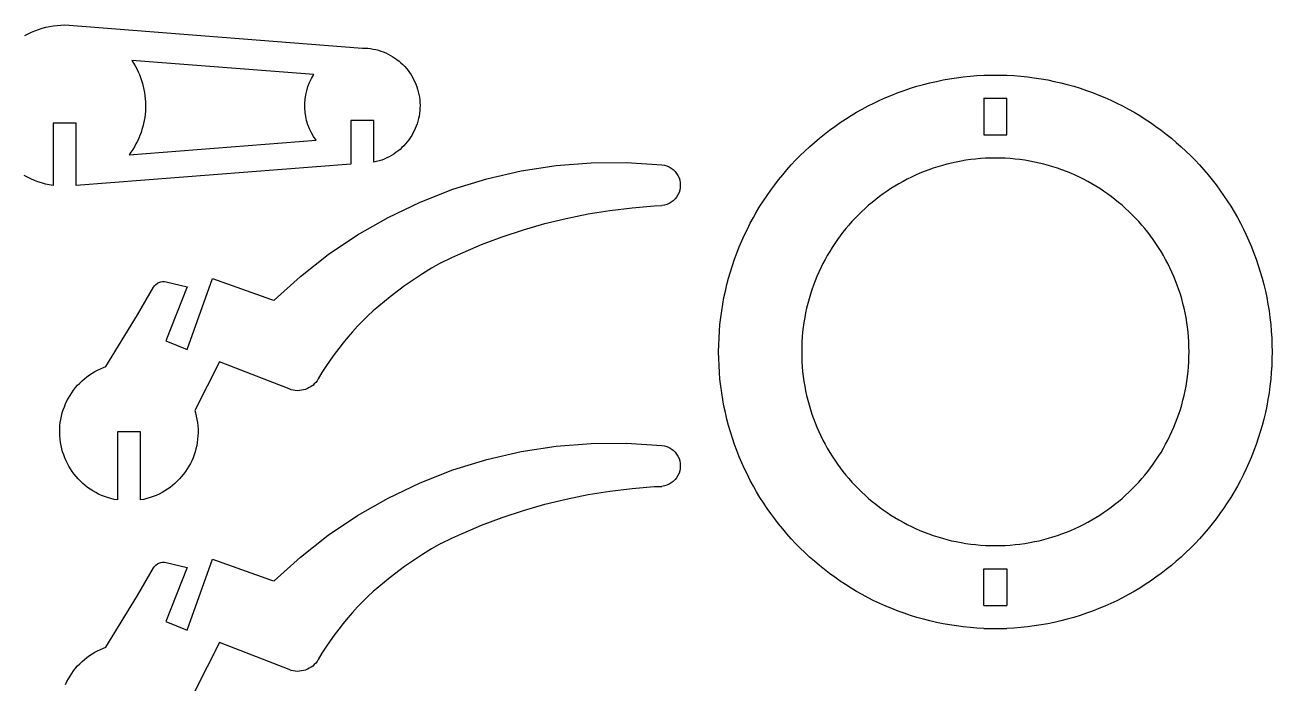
# Model space of a CAD drawing. Extents: x -322 to 322, y -250 to 250.
# Drawn here: x 24.3 to 193.2, y 60.9 to 150 of the extents above; entities that cross this region are included whole.
import ezdxf

# ---------------------------------------------------------------- set-up
doc = ezdxf.new("R2010")
doc.units = 0
doc.header["$MEASUREMENT"] = 0
doc.layers.get('0').update_dxf_attribs({"linetype": 'CONTINUOUS'})

msp = doc.modelspace()

# ---------------------------------------------------------------- linework, layer by layer
for p, q in [((24.3, 148.55), (24.74, 148.79)), ((24.74, 148.79), (25.2, 149.01)), ((25.2, 149.01), (25.67, 149.21)), ((25.67, 149.21), (26.14, 149.38)), ((26.14, 149.38), (26.63, 149.54)), ((26.63, 149.54), (27.13, 149.67)), ((27.13, 149.67), (27.63, 149.78)), ((27.63, 149.78), (28.14, 149.87)), ((28.14, 149.87), (28.66, 149.93)), ((28.66, 149.93), (29.19, 149.97)), ((29.19, 149.97), (29.73, 149.99)), ((29.73, 149.99), (70.02, 146.86)), ((70.02, 146.86), (70.39, 146.85)), ((70.39, 146.85), (70.76, 146.83)), ((70.76, 146.83), (71.12, 146.78)), ((71.12, 146.78), (71.48, 146.72)), ((71.48, 146.72), (71.84, 146.65)), ((71.84, 146.65), (72.19, 146.56)), ((72.19, 146.56), (72.53, 146.45)), ((72.53, 146.45), (72.86, 146.33)), ((72.86, 146.33), (73.19, 146.19)), ((73.19, 146.19), (73.51, 146.04)), ((73.51, 146.04), (73.83, 145.87)), ((73.83, 145.87), (74.13, 145.69)), ((74.13, 145.69), (74.42, 145.5)), ((74.42, 145.5), (74.71, 145.29)), ((74.71, 145.29), (74.99, 145.08)), ((63.44, 143.26), (38.79, 145.17)), ((38.79, 145.17), (39.02, 144.8)), ((39.02, 144.8), (39.25, 144.43)), ((39.25, 144.43), (39.45, 144.04)), ((39.45, 144.04), (39.64, 143.66)), ((39.64, 143.66), (39.81, 143.26)), ((74.99, 145.08), (75.25, 144.85)), ((75.25, 144.85), (75.51, 144.61)), ((75.51, 144.61), (75.75, 144.35)), ((75.75, 144.35), (75.99, 144.09)), ((75.99, 144.09), (76.21, 143.82)), ((76.21, 143.82), (76.42, 143.53)), ((39.81, 143.26), (39.97, 142.87)), ((39.97, 142.87), (40.11, 142.46)), ((40.11, 142.46), (40.24, 142.06)), ((40.24, 142.06), (40.35, 141.65)), ((62.65, 141.64), (62.87, 142.2)), ((62.87, 142.2), (63.13, 142.74)), ((63.13, 142.74), (63.44, 143.26)), ((76.42, 143.53), (76.61, 143.24)), ((76.61, 143.24), (76.79, 142.93)), ((76.79, 142.93), (76.96, 142.62)), ((76.96, 142.62), (77.12, 142.3)), ((77.12, 142.3), (77.26, 141.97)), ((77.26, 141.97), (77.39, 141.63)), ((145.14, 141.68), (146.01, 141.93)), ((146.01, 141.93), (146.89, 142.15)), ((146.89, 142.15), (147.78, 142.35)), ((147.78, 142.35), (148.67, 142.54)), ((148.67, 142.54), (149.57, 142.7)), ((149.57, 142.7), (150.48, 142.84)), ((150.48, 142.84), (151.4, 142.96)), ((151.4, 142.96), (152.33, 143.05)), ((152.33, 143.05), (153.26, 143.13)), ((153.26, 143.13), (154.19, 143.18)), ((154.19, 143.18), (154.66, 143.19)), ((154.66, 143.19), (155.6, 143.2)), ((155.6, 143.2), (156.54, 143.19)), ((156.54, 143.19), (157.33, 143.18)), ((157.33, 143.18), (158.27, 143.13)), ((158.27, 143.13), (159.2, 143.05)), ((159.2, 143.05), (160.12, 142.96)), ((160.12, 142.96), (161.04, 142.84)), ((161.04, 142.84), (161.95, 142.7)), ((161.95, 142.7), (162.85, 142.54)), ((162.85, 142.54), (163.75, 142.35)), ((163.75, 142.35), (164.64, 142.15)), ((164.64, 142.15), (165.51, 141.93)), ((165.51, 141.93), (166.38, 141.68)), ((40.35, 141.65), (40.44, 141.24)), ((40.44, 141.24), (40.51, 140.82)), ((40.51, 140.82), (40.57, 140.4)), ((40.57, 140.4), (40.62, 139.99)), ((62.26, 139.93), (62.34, 140.51)), ((62.34, 140.51), (62.48, 141.08)), ((62.48, 141.08), (62.65, 141.64)), ((77.39, 141.63), (77.5, 141.29)), ((77.5, 141.29), (77.6, 140.94)), ((77.6, 140.94), (77.68, 140.58)), ((77.68, 140.58), (77.74, 140.21)), ((77.74, 140.21), (77.79, 139.84)), ((140.93, 140.16), (141.75, 140.5)), ((141.75, 140.5), (142.58, 140.82)), ((142.58, 140.82), (143.43, 141.13)), ((143.43, 141.13), (144.28, 141.41)), ((144.28, 141.41), (145.14, 141.68)), ((166.38, 141.68), (167.25, 141.41)), ((167.25, 141.41), (168.1, 141.13)), ((168.1, 141.13), (168.94, 140.82)), ((168.94, 140.82), (169.77, 140.5)), ((169.77, 140.5), (170.6, 140.16)), ((40.62, 139.99), (40.65, 139.57)), ((40.65, 138.73), (40.63, 138.31)), ((40.65, 139.57), (40.66, 139.15)), ((40.66, 139.15), (40.65, 138.73)), ((62.21, 139.35), (62.26, 139.93)), ((62.21, 138.77), (62.21, 139.35)), ((62.26, 138.18), (62.21, 138.77)), ((77.79, 139.84), (77.81, 139.47)), ((77.82, 138.73), (77.8, 138.37)), ((77.81, 139.47), (77.83, 139.1)), ((77.83, 139.1), (77.82, 138.73)), ((136.97, 138.16), (137.74, 138.6)), ((137.74, 138.6), (138.52, 139.02)), ((138.52, 139.02), (139.31, 139.41)), ((139.31, 139.41), (140.11, 139.8)), ((140.11, 139.8), (140.93, 140.16)), ((154.19, 140.08), (157.33, 140.08)), ((154.19, 140.08), (154.19, 135.09)), ((157.33, 135.09), (157.33, 140.08)), ((170.6, 140.16), (171.41, 139.8)), ((171.41, 139.8), (172.21, 139.41)), ((172.21, 139.41), (173, 139.02)), ((173, 139.02), (173.78, 138.6)), ((173.78, 138.6), (174.55, 138.16)), ((40.47, 137.06), (40.39, 136.65)), ((40.54, 137.47), (40.47, 137.06)), ((40.6, 137.89), (40.54, 137.47)), ((40.63, 138.31), (40.6, 137.89)), ((62.34, 137.61), (62.26, 138.18)), ((62.47, 137.04), (62.34, 137.61)), ((62.65, 136.48), (62.47, 137.04)), ((68.45, 137.04), (68.45, 131.12)), ((71.59, 137.04), (68.45, 137.04)), ((71.59, 136.29), (71.59, 137.04)), ((77.54, 136.95), (77.44, 136.61)), ((77.63, 137.3), (77.54, 136.95)), ((77.7, 137.65), (77.63, 137.3)), ((77.76, 138.01), (77.7, 137.65)), ((77.8, 138.37), (77.76, 138.01)), ((134.73, 136.76), (135.47, 137.24)), ((135.47, 137.24), (136.21, 137.71)), ((136.21, 137.71), (136.97, 138.16)), ((174.55, 138.16), (175.31, 137.71)), ((175.31, 137.71), (176.06, 137.24)), ((176.06, 137.24), (176.79, 136.76)), ((28.12, 136.69), (28.12, 128.24)), ((31.26, 136.69), (28.12, 136.69)), ((31.26, 128.24), (31.26, 136.69)), ((40.04, 135.43), (39.89, 135.03)), ((40.17, 135.83), (40.04, 135.43)), ((40.29, 136.24), (40.17, 135.83)), ((40.39, 136.65), (40.29, 136.24)), ((62.86, 135.93), (62.65, 136.48)), ((63.12, 135.39), (62.86, 135.93)), ((63.42, 134.87), (63.12, 135.39)), ((71.58, 136.29), (71.59, 136.29)), ((71.58, 131.4), (71.58, 136.29)), ((76.87, 135.32), (76.7, 135.01)), ((77.04, 135.63), (76.87, 135.32)), ((77.18, 135.95), (77.04, 135.63)), ((77.32, 136.28), (77.18, 135.95)), ((77.44, 136.61), (77.32, 136.28)), ((131.92, 134.65), (132.6, 135.2)), ((132.6, 135.2), (133.3, 135.74)), ((133.3, 135.74), (134.01, 136.26)), ((134.01, 136.26), (134.73, 136.76)), ((176.79, 136.76), (177.51, 136.26)), ((177.51, 136.26), (178.22, 135.74)), ((178.22, 135.74), (178.92, 135.2)), ((178.92, 135.2), (179.6, 134.65)), ((38.41, 132.41), (63.77, 134.38)), ((39.14, 133.49), (38.91, 133.12)), ((39.35, 133.87), (39.14, 133.49)), ((39.55, 134.25), (39.35, 133.87)), ((39.73, 134.64), (39.55, 134.25)), ((39.89, 135.03), (39.73, 134.64)), ((63.77, 134.38), (63.42, 134.87)), ((75.63, 133.62), (75.38, 133.38)), ((75.87, 133.88), (75.63, 133.62)), ((76.09, 134.15), (75.87, 133.88)), ((76.31, 134.43), (76.09, 134.15)), ((76.51, 134.72), (76.31, 134.43)), ((76.7, 135.01), (76.51, 134.72)), ((129.95, 132.91), (130.6, 133.5)), ((130.6, 133.5), (131.25, 134.08)), ((131.25, 134.08), (131.92, 134.65)), ((154.19, 135.09), (157.33, 135.09)), ((179.6, 134.65), (180.27, 134.08)), ((180.27, 134.08), (180.93, 133.5)), ((180.93, 133.5), (181.57, 132.91)), ((38.67, 132.76), (38.41, 132.41)), ((38.91, 133.12), (38.67, 132.76)), ((72.99, 131.83), (72.65, 131.7)), ((73.33, 131.98), (72.99, 131.83)), ((73.65, 132.14), (73.33, 131.98)), ((73.96, 132.31), (73.65, 132.14)), ((74.27, 132.5), (73.96, 132.31)), ((74.56, 132.7), (74.27, 132.5)), ((74.84, 132.91), (74.56, 132.7)), ((75.12, 133.14), (74.84, 132.91)), ((75.38, 133.38), (75.12, 133.14)), ((128.71, 131.67), (129.32, 132.3)), ((129.32, 132.3), (129.95, 132.91)), ((153.08, 131.83), (152.42, 131.75)), ((153.74, 131.89), (153.08, 131.83)), ((154.41, 131.93), (153.74, 131.89)), ((155.08, 131.96), (154.41, 131.93)), ((155.76, 131.96), (155.08, 131.96)), ((156.44, 131.96), (155.76, 131.96)), ((157.11, 131.93), (156.44, 131.96)), ((157.78, 131.89), (157.11, 131.93)), ((158.44, 131.83), (157.78, 131.89)), ((159.1, 131.75), (158.44, 131.83)), ((181.57, 132.91), (182.2, 132.3)), ((182.2, 132.3), (182.81, 131.67)), ((68.45, 131.12), (31.26, 128.24)), ((71.95, 131.49), (71.58, 131.4)), ((72.31, 131.59), (71.95, 131.49)), ((72.65, 131.7), (72.31, 131.59)), ((86.87, 129.15), (91.53, 130.23)), ((91.53, 130.23), (96.26, 130.96)), ((96.26, 130.96), (101.03, 131.34)), ((101.03, 131.34), (105.82, 131.38)), ((105.82, 131.38), (110.59, 131.07)), ((110.59, 131.07), (110.93, 131.01)), ((110.93, 131.01), (111.26, 130.91)), ((111.26, 130.91), (111.57, 130.78)), ((111.57, 130.78), (111.86, 130.61)), ((111.86, 130.61), (112.13, 130.4)), ((112.13, 130.4), (112.38, 130.16)), ((112.38, 130.16), (112.59, 129.89)), ((126.96, 129.71), (127.53, 130.38)), ((127.53, 130.38), (128.11, 131.03)), ((128.11, 131.03), (128.71, 131.67)), ((146.14, 130.14), (145.55, 129.9)), ((146.74, 130.37), (146.14, 130.14)), ((147.35, 130.59), (146.74, 130.37)), ((147.96, 130.79), (147.35, 130.59)), ((148.58, 130.97), (147.96, 130.79)), ((149.21, 131.14), (148.58, 130.97)), ((149.84, 131.29), (149.21, 131.14)), ((150.47, 131.43), (149.84, 131.29)), ((151.12, 131.56), (150.47, 131.43)), ((151.77, 131.66), (151.12, 131.56)), ((152.42, 131.75), (151.77, 131.66)), ((159.76, 131.66), (159.1, 131.75)), ((160.41, 131.56), (159.76, 131.66)), ((161.05, 131.43), (160.41, 131.56)), ((161.69, 131.29), (161.05, 131.43)), ((162.32, 131.14), (161.69, 131.29)), ((162.94, 130.97), (162.32, 131.14)), ((163.56, 130.79), (162.94, 130.97)), ((164.18, 130.59), (163.56, 130.79)), ((164.78, 130.37), (164.18, 130.59)), ((165.38, 130.14), (164.78, 130.37)), ((165.97, 129.9), (165.38, 130.14)), ((182.81, 131.67), (183.41, 131.03)), ((183.41, 131.03), (184, 130.38)), ((184, 130.38), (184.57, 129.71)), ((24.66, 129.36), (24.22, 129.61)), ((25.12, 129.14), (24.66, 129.36)), ((25.59, 128.93), (25.12, 129.14)), ((26.08, 128.75), (25.59, 128.93)), ((26.57, 128.59), (26.08, 128.75)), ((27.08, 128.45), (26.57, 128.59)), ((27.59, 128.33), (27.08, 128.45)), ((82.29, 127.74), (86.87, 129.15)), ((112.59, 129.89), (112.77, 129.6)), ((112.77, 129.6), (112.91, 129.29)), ((112.91, 129.29), (113.01, 128.97)), ((113.01, 128.97), (113.07, 128.63)), ((113.07, 128.63), (113.09, 128.29)), ((125.87, 128.34), (126.41, 129.03)), ((126.41, 129.03), (126.96, 129.71)), ((142.7, 128.49), (142.16, 128.17)), ((143.26, 128.8), (142.7, 128.49)), ((143.82, 129.09), (143.26, 128.8)), ((144.39, 129.38), (143.82, 129.09)), ((144.96, 129.65), (144.39, 129.38)), ((145.55, 129.9), (144.96, 129.65)), ((166.56, 129.65), (165.97, 129.9)), ((167.14, 129.38), (166.56, 129.65)), ((167.71, 129.09), (167.14, 129.38)), ((168.27, 128.8), (167.71, 129.09)), ((168.82, 128.49), (168.27, 128.8)), ((169.37, 128.17), (168.82, 128.49)), ((184.57, 129.71), (185.12, 129.03)), ((185.12, 129.03), (185.66, 128.34)), ((28.12, 128.24), (27.59, 128.33)), ((77.84, 126), (82.29, 127.74)), ((112.77, 126.99), (112.59, 126.69)), ((112.91, 127.3), (112.77, 126.99)), ((113.01, 127.62), (112.91, 127.3)), ((113.07, 127.95), (113.01, 127.62)), ((113.09, 128.29), (113.07, 127.95)), ((124.35, 126.18), (124.84, 126.91)), ((124.84, 126.91), (125.35, 127.63)), ((125.35, 127.63), (125.87, 128.34)), ((140.06, 126.75), (139.56, 126.37)), ((140.57, 127.12), (140.06, 126.75)), ((141.09, 127.48), (140.57, 127.12)), ((141.62, 127.83), (141.09, 127.48)), ((142.16, 128.17), (141.62, 127.83)), ((169.9, 127.83), (169.37, 128.17)), ((170.43, 127.48), (169.9, 127.83)), ((170.95, 127.12), (170.43, 127.48)), ((171.46, 126.75), (170.95, 127.12)), ((171.96, 126.37), (171.46, 126.75)), ((185.66, 128.34), (186.18, 127.63)), ((186.18, 127.63), (186.68, 126.91)), ((186.68, 126.91), (187.17, 126.18)), ((73.52, 123.93), (77.84, 126)), ((103.56, 124.88), (106.55, 125.24)), ((106.55, 125.24), (109.55, 125.48)), ((109.55, 125.48), (110.59, 125.52)), ((110.93, 125.58), (110.59, 125.52)), ((111.26, 125.68), (110.93, 125.58)), ((111.57, 125.81), (111.26, 125.68)), ((111.86, 125.98), (111.57, 125.81)), ((112.13, 126.19), (111.86, 125.98)), ((112.38, 126.43), (112.13, 126.19)), ((112.59, 126.69), (112.38, 126.43)), ((123.43, 124.69), (123.88, 125.44)), ((123.88, 125.44), (124.35, 126.18)), ((138.12, 125.15), (137.66, 124.72)), ((138.59, 125.57), (138.12, 125.15)), ((139.07, 125.97), (138.59, 125.57)), ((139.56, 126.37), (139.07, 125.97)), ((172.45, 125.97), (171.96, 126.37)), ((172.93, 125.57), (172.45, 125.97)), ((173.4, 125.15), (172.93, 125.57)), ((173.86, 124.72), (173.4, 125.15)), ((187.17, 126.18), (187.64, 125.44)), ((187.64, 125.44), (188.1, 124.69)), ((69.36, 121.56), (73.52, 123.93)), ((94.72, 123.09), (97.64, 123.8)), ((97.64, 123.8), (100.59, 124.4)), ((100.59, 124.4), (103.56, 124.88)), ((122.57, 123.15), (122.99, 123.92)), ((122.99, 123.92), (123.43, 124.69)), ((136.34, 123.37), (135.92, 122.9)), ((136.77, 123.83), (136.34, 123.37)), ((137.21, 124.28), (136.77, 123.83)), ((137.66, 124.72), (137.21, 124.28)), ((174.31, 124.28), (173.86, 124.72)), ((174.75, 123.83), (174.31, 124.28)), ((175.18, 123.37), (174.75, 123.83)), ((175.6, 122.9), (175.18, 123.37)), ((188.1, 124.69), (188.54, 123.92)), ((188.54, 123.92), (188.96, 123.15)), ((88.97, 121.3), (91.83, 122.25)), ((91.83, 122.25), (94.72, 123.09)), ((121.78, 121.56), (122.17, 122.36)), ((122.17, 122.36), (122.57, 123.15)), ((135.12, 121.93), (134.74, 121.43)), ((135.52, 122.42), (135.12, 121.93)), ((135.92, 122.9), (135.52, 122.42)), ((176.01, 122.42), (175.6, 122.9)), ((176.4, 121.93), (176.01, 122.42)), ((176.79, 121.43), (176.4, 121.93)), ((188.96, 123.15), (189.36, 122.36)), ((189.36, 122.36), (189.74, 121.56)), ((65.39, 118.89), (69.36, 121.56)), ((84.73, 119.64), (86.15, 120.24)), ((86.15, 120.24), (88.97, 121.3)), ((121.07, 119.94), (121.42, 120.75)), ((121.42, 120.75), (121.78, 121.56)), ((134.01, 120.4), (133.66, 119.87)), ((134.37, 120.92), (134.01, 120.4)), ((134.74, 121.43), (134.37, 120.92)), ((177.16, 120.92), (176.79, 121.43)), ((177.52, 120.4), (177.16, 120.92)), ((177.87, 119.87), (177.52, 120.4)), ((189.74, 121.56), (190.11, 120.75)), ((190.11, 120.75), (190.45, 119.94)), ((61.63, 115.93), (65.39, 118.89)), ((80.66, 117.78), (82.16, 118.49)), ((82.16, 118.49), (83.38, 119.06)), ((83.38, 119.06), (84.73, 119.64)), ((120.15, 117.43), (120.43, 118.27)), ((120.43, 118.27), (120.74, 119.11)), ((120.74, 119.11), (121.07, 119.94)), ((133, 118.79), (132.69, 118.23)), ((133.32, 119.33), (133, 118.79)), ((133.66, 119.87), (133.32, 119.33)), ((178.2, 119.33), (177.87, 119.87)), ((178.52, 118.79), (178.2, 119.33)), ((178.83, 118.23), (178.52, 118.79)), ((190.45, 119.94), (190.78, 119.11)), ((190.78, 119.11), (191.09, 118.27)), ((191.09, 118.27), (191.38, 117.43)), ((79.4, 117.06), (78.15, 116.3)), ((80.66, 117.78), (79.4, 117.06)), ((119.63, 115.71), (119.88, 116.57)), ((119.88, 116.57), (120.15, 117.43)), ((132.11, 117.1), (131.84, 116.53)), ((132.4, 117.67), (132.11, 117.1)), ((132.69, 118.23), (132.4, 117.67)), ((179.13, 117.67), (178.83, 118.23)), ((179.41, 117.1), (179.13, 117.67)), ((179.68, 116.53), (179.41, 117.1)), ((191.38, 117.43), (191.65, 116.57)), ((191.65, 116.57), (191.9, 115.71)), ((42.06, 114.86), (42.26, 115.01)), ((42.26, 115.01), (42.47, 115.13)), ((42.47, 115.13), (42.71, 115.21)), ((42.71, 115.21), (42.95, 115.25)), ((42.95, 115.25), (43.2, 115.25)), ((43.2, 115.25), (43.46, 115.21)), ((43.46, 115.21), (46.31, 114.52)), ((46.3, 106.04), (49.71, 115.64)), ((49.71, 115.64), (57.58, 112.85)), ((58.09, 112.71), (61.63, 115.93)), ((76.93, 115.5), (75.74, 114.66)), ((78.15, 116.3), (76.93, 115.5)), ((119.4, 114.84), (119.63, 115.71)), ((131.35, 115.35), (131.12, 114.75)), ((131.59, 115.94), (131.35, 115.35)), ((131.84, 116.53), (131.59, 115.94)), ((179.94, 115.94), (179.68, 116.53)), ((180.18, 115.35), (179.94, 115.94)), ((180.41, 114.75), (180.18, 115.35)), ((191.9, 115.71), (192.13, 114.84)), ((39.58, 110.72), (41.74, 114.47)), ((41.74, 114.47), (41.88, 114.68)), ((41.88, 114.68), (42.06, 114.86)), ((46.31, 114.52), (43.39, 107.2)), ((75.74, 114.66), (73.77, 113.18)), ((119, 113.07), (119.19, 113.96)), ((119.19, 113.96), (119.4, 114.84)), ((130.71, 113.53), (130.52, 112.91)), ((130.9, 114.14), (130.71, 113.53)), ((131.12, 114.75), (130.9, 114.14)), ((180.62, 114.14), (180.41, 114.75)), ((180.82, 113.53), (180.62, 114.14)), ((181, 112.91), (180.82, 113.53)), ((192.13, 114.84), (192.34, 113.96)), ((192.34, 113.96), (192.52, 113.07)), ((57.58, 112.85), (57.83, 112.77)), ((57.83, 112.77), (58.09, 112.71)), ((72.24, 111.92), (71.5, 111.27)), ((73, 112.56), (72.24, 111.92)), ((73.77, 113.18), (73, 112.56)), ((118.69, 111.27), (118.83, 112.18)), ((118.83, 112.18), (119, 113.07)), ((130.2, 111.65), (130.06, 111.02)), ((130.35, 112.29), (130.2, 111.65)), ((130.52, 112.91), (130.35, 112.29)), ((181.17, 112.29), (181, 112.91)), ((181.33, 111.65), (181.17, 112.29)), ((181.47, 111.02), (181.33, 111.65)), ((192.52, 113.07), (192.69, 112.18)), ((192.69, 112.18), (192.83, 111.27)), ((35.25, 103.74), (39.58, 110.72)), ((70.06, 109.9), (69.38, 109.19)), ((70.77, 110.59), (70.06, 109.9)), ((71.5, 111.27), (70.77, 110.59)), ((118.46, 109.45), (118.57, 110.37)), ((118.57, 110.37), (118.69, 111.27)), ((129.94, 110.37), (129.83, 109.72)), ((130.06, 111.02), (129.94, 110.37)), ((181.59, 110.37), (181.47, 111.02)), ((181.7, 109.72), (181.59, 110.37)), ((192.83, 111.27), (192.96, 110.37)), ((192.96, 110.37), (193.06, 109.45)), ((68.7, 108.46), (68.05, 107.72)), ((69.38, 109.19), (68.7, 108.46)), ((118.33, 107.6), (118.38, 108.53)), ((118.38, 108.53), (118.46, 109.45)), ((129.66, 108.41), (129.6, 107.75)), ((129.74, 109.07), (129.66, 108.41)), ((129.83, 109.72), (129.74, 109.07)), ((181.79, 109.07), (181.7, 109.72)), ((181.86, 108.41), (181.79, 109.07)), ((181.92, 107.75), (181.86, 108.41)), ((193.06, 109.45), (193.14, 108.53)), ((193.14, 108.53), (193.2, 107.6)), ((43.39, 107.2), (46.3, 106.04)), ((67.42, 106.96), (66.81, 106.18)), ((68.05, 107.72), (67.42, 106.96)), ((118.28, 105.73), (118.29, 106.67)), ((118.29, 106.67), (118.33, 107.6)), ((129.56, 107.08), (129.53, 106.41)), ((129.6, 107.75), (129.56, 107.08)), ((181.96, 107.08), (181.92, 107.75)), ((181.99, 106.41), (181.96, 107.08)), ((193.2, 107.6), (193.23, 106.67)), ((193.23, 106.67), (193.24, 105.73)), ((66.21, 105.39), (65.64, 104.58)), ((66.81, 106.18), (66.21, 105.39)), ((118.29, 104.79), (118.28, 105.73)), ((118.33, 103.86), (118.29, 104.79)), ((129.53, 106.41), (129.53, 105.73)), ((129.53, 105.73), (129.53, 105.05)), ((129.53, 105.05), (129.56, 104.38)), ((181.96, 104.38), (181.99, 105.05)), ((182, 105.73), (181.99, 106.41)), ((181.99, 105.05), (182, 105.73)), ((193.23, 104.79), (193.2, 103.86)), ((193.24, 105.73), (193.23, 104.79)), ((33.41, 102.84), (33.77, 103.06)), ((33.77, 103.06), (34.15, 103.27)), ((34.15, 103.27), (34.54, 103.45)), ((34.54, 103.45), (34.94, 103.62)), ((34.94, 103.62), (35.25, 103.74)), ((50.69, 104.39), (47.31, 97.77)), ((60.1, 100.7), (50.69, 104.39)), ((65.09, 103.76), (64.55, 102.92)), ((65.64, 104.58), (65.09, 103.76)), ((118.38, 102.93), (118.33, 103.86)), ((129.56, 104.38), (129.6, 103.71)), ((129.6, 103.71), (129.66, 103.05)), ((181.86, 103.05), (181.92, 103.71)), ((181.92, 103.71), (181.96, 104.38)), ((193.2, 103.86), (193.14, 102.93)), ((31.45, 101.2), (31.74, 101.51)), ((31.74, 101.51), (32.05, 101.81)), ((32.05, 101.81), (32.37, 102.09)), ((32.37, 102.09), (32.7, 102.35)), ((32.7, 102.35), (33.05, 102.61)), ((33.05, 102.61), (33.41, 102.84)), ((63.51, 101.38), (63.3, 101.19)), ((63.7, 101.59), (63.51, 101.38)), ((63.88, 101.82), (63.7, 101.59)), ((64.04, 102.07), (63.88, 101.82)), ((64.55, 102.92), (64.04, 102.07)), ((118.46, 102.01), (118.38, 102.93)), ((118.57, 101.09), (118.46, 102.01)), ((129.66, 103.05), (129.74, 102.39)), ((129.74, 102.39), (129.83, 101.73)), ((129.83, 101.73), (129.94, 101.08)), ((181.59, 101.08), (181.7, 101.73)), ((181.7, 101.73), (181.79, 102.39)), ((181.79, 102.39), (181.86, 103.05)), ((193.06, 102.01), (192.96, 101.09)), ((193.14, 102.93), (193.06, 102.01)), ((30.2, 99.47), (30.42, 99.84)), ((30.42, 99.84), (30.66, 100.2)), ((30.66, 100.2), (30.91, 100.54)), ((30.91, 100.54), (31.17, 100.88)), ((31.17, 100.88), (31.45, 101.2)), ((60.37, 100.6), (60.1, 100.7)), ((60.66, 100.53), (60.37, 100.6)), ((60.94, 100.49), (60.66, 100.53)), ((61.22, 100.47), (60.94, 100.49)), ((61.5, 100.48), (61.22, 100.47)), ((61.78, 100.52), (61.5, 100.48)), ((62.06, 100.57), (61.78, 100.52)), ((62.32, 100.65), (62.06, 100.57)), ((62.58, 100.75), (62.32, 100.65)), ((62.83, 100.88), (62.58, 100.75)), ((63.07, 101.03), (62.83, 100.88)), ((63.3, 101.19), (63.07, 101.03)), ((118.69, 100.18), (118.57, 101.09)), ((118.83, 99.28), (118.69, 100.18)), ((129.94, 101.08), (130.06, 100.44)), ((130.06, 100.44), (130.2, 99.8)), ((130.2, 99.8), (130.35, 99.17)), ((181.17, 99.17), (181.33, 99.8)), ((181.33, 99.8), (181.47, 100.44)), ((181.47, 100.44), (181.59, 101.08)), ((192.83, 100.18), (192.69, 99.28)), ((192.96, 101.09), (192.83, 100.18)), ((29.5, 97.88), (29.65, 98.29)), ((29.65, 98.29), (29.82, 98.69)), ((29.82, 98.69), (30, 99.08)), ((30, 99.08), (30.2, 99.47)), ((119, 98.39), (118.83, 99.28)), ((119.19, 97.5), (119, 98.39)), ((130.35, 99.17), (130.52, 98.55)), ((130.52, 98.55), (130.71, 97.93)), ((180.82, 97.93), (181, 98.55)), ((181, 98.55), (181.17, 99.17)), ((192.52, 98.39), (192.34, 97.5)), ((192.69, 99.28), (192.52, 98.39)), ((29.1, 96.15), (29.17, 96.59)), ((29.17, 96.59), (29.26, 97.03)), ((29.26, 97.03), (29.37, 97.46)), ((29.37, 97.46), (29.5, 97.88)), ((47.31, 97.77), (47.41, 97.46)), ((47.41, 97.46), (47.52, 97.03)), ((47.52, 97.03), (47.61, 96.59)), ((47.61, 96.59), (47.68, 96.15)), ((119.4, 96.62), (119.19, 97.5)), ((119.63, 95.75), (119.4, 96.62)), ((130.71, 97.93), (130.9, 97.31)), ((130.9, 97.31), (131.12, 96.71)), ((131.12, 96.71), (131.35, 96.11)), ((180.18, 96.11), (180.41, 96.71)), ((180.41, 96.71), (180.62, 97.31)), ((180.62, 97.31), (180.82, 97.93)), ((192.13, 96.62), (191.9, 95.75)), ((192.34, 97.5), (192.13, 96.62)), ((29.02, 94.79), (29.03, 95.24)), ((29.04, 94.35), (29.02, 94.79)), ((29.03, 95.24), (29.06, 95.7)), ((29.06, 95.7), (29.1, 96.15)), ((36.83, 94.91), (36.83, 85.67)), ((39.96, 94.91), (36.83, 94.91)), ((39.96, 85.67), (39.96, 94.91)), ((47.68, 96.15), (47.73, 95.7)), ((47.73, 95.7), (47.76, 95.24)), ((47.76, 94.79), (47.75, 94.35)), ((47.76, 95.24), (47.76, 94.79)), ((119.88, 94.88), (119.63, 95.75)), ((120.15, 94.03), (119.88, 94.88)), ((131.35, 96.11), (131.59, 95.52)), ((131.59, 95.52), (131.84, 94.93)), ((131.84, 94.93), (132.11, 94.35)), ((179.41, 94.35), (179.68, 94.93)), ((179.68, 94.93), (179.94, 95.52)), ((179.94, 95.52), (180.18, 96.11)), ((191.65, 94.88), (191.38, 94.03)), ((191.9, 95.75), (191.65, 94.88)), ((29.08, 93.9), (29.04, 94.35)), ((29.13, 93.47), (29.08, 93.9)), ((29.21, 93.04), (29.13, 93.47)), ((29.31, 92.61), (29.21, 93.04)), ((47.58, 93.04), (47.48, 92.61)), ((47.65, 93.47), (47.58, 93.04)), ((47.71, 93.9), (47.65, 93.47)), ((47.75, 94.35), (47.71, 93.9)), ((91.53, 92.23), (96.26, 92.96)), ((96.26, 92.96), (101.03, 93.34)), ((101.03, 93.34), (105.82, 93.38)), ((105.82, 93.38), (110.59, 93.07)), ((110.59, 93.07), (110.93, 93.01)), ((110.93, 93.01), (111.26, 92.91)), ((111.26, 92.91), (111.57, 92.78)), ((120.43, 93.18), (120.15, 94.03)), ((120.74, 92.35), (120.43, 93.18)), ((132.11, 94.35), (132.4, 93.78)), ((132.4, 93.78), (132.69, 93.22)), ((132.69, 93.22), (133, 92.67)), ((178.52, 92.67), (178.83, 93.22)), ((178.83, 93.22), (179.13, 93.78)), ((179.13, 93.78), (179.41, 94.35)), ((191.09, 93.18), (190.78, 92.35)), ((191.38, 94.03), (191.09, 93.18)), ((29.42, 92.2), (29.31, 92.61)), ((29.56, 91.79), (29.42, 92.2)), ((29.71, 91.38), (29.56, 91.79)), ((29.88, 90.99), (29.71, 91.38)), ((47.08, 91.38), (46.91, 90.99)), ((47.23, 91.79), (47.08, 91.38)), ((47.36, 92.2), (47.23, 91.79)), ((47.48, 92.61), (47.36, 92.2)), ((86.87, 91.15), (91.53, 92.23)), ((111.57, 92.78), (111.86, 92.61)), ((111.86, 92.61), (112.13, 92.4)), ((112.13, 92.4), (112.38, 92.16)), ((112.38, 92.16), (112.59, 91.89)), ((112.59, 91.89), (112.77, 91.6)), ((112.77, 91.6), (112.91, 91.29)), ((112.91, 91.29), (113.01, 90.97)), ((121.07, 91.52), (120.74, 92.35)), ((121.42, 90.7), (121.07, 91.52)), ((133, 92.67), (133.32, 92.12)), ((133.32, 92.12), (133.66, 91.59)), ((133.66, 91.59), (134.01, 91.06)), ((177.52, 91.06), (177.87, 91.59)), ((177.87, 91.59), (178.2, 92.12)), ((178.2, 92.12), (178.52, 92.67)), ((190.45, 91.52), (190.11, 90.7)), ((190.78, 92.35), (190.45, 91.52)), ((30.07, 90.61), (29.88, 90.99)), ((30.27, 90.23), (30.07, 90.61)), ((30.5, 89.87), (30.27, 90.23)), ((30.73, 89.51), (30.5, 89.87)), ((46.29, 89.87), (46.05, 89.51)), ((46.51, 90.23), (46.29, 89.87)), ((46.72, 90.61), (46.51, 90.23)), ((46.91, 90.99), (46.72, 90.61)), ((77.84, 88), (82.29, 89.74)), ((82.29, 89.74), (86.87, 91.15)), ((113.01, 89.62), (112.91, 89.3)), ((113.01, 90.97), (113.07, 90.63)), ((113.07, 89.95), (113.01, 89.62)), ((113.07, 90.63), (113.09, 90.29)), ((113.09, 90.29), (113.07, 89.95)), ((121.78, 89.89), (121.42, 90.7)), ((122.17, 89.1), (121.78, 89.89)), ((134.01, 91.06), (134.37, 90.54)), ((134.37, 90.54), (134.74, 90.03)), ((134.74, 90.03), (135.12, 89.53)), ((176.4, 89.53), (176.79, 90.03)), ((176.79, 90.03), (177.16, 90.54)), ((177.16, 90.54), (177.52, 91.06)), ((189.74, 89.89), (189.36, 89.1)), ((190.11, 90.7), (189.74, 89.89)), ((30.99, 89.17), (30.73, 89.51)), ((31.26, 88.84), (30.99, 89.17)), ((31.54, 88.52), (31.26, 88.84)), ((31.84, 88.21), (31.54, 88.52)), ((32.15, 87.92), (31.84, 88.21)), ((32.47, 87.64), (32.15, 87.92)), ((44.64, 87.92), (44.31, 87.64)), ((44.95, 88.21), (44.64, 87.92)), ((45.25, 88.52), (44.95, 88.21)), ((45.53, 88.84), (45.25, 88.52)), ((45.8, 89.17), (45.53, 88.84)), ((46.05, 89.51), (45.8, 89.17)), ((73.52, 85.93), (77.84, 88)), ((111.86, 87.98), (111.57, 87.81)), ((112.13, 88.19), (111.86, 87.98)), ((112.38, 88.43), (112.13, 88.19)), ((112.59, 88.69), (112.38, 88.43)), ((112.77, 88.99), (112.59, 88.69)), ((112.91, 89.3), (112.77, 88.99)), ((122.57, 88.31), (122.17, 89.1)), ((122.99, 87.53), (122.57, 88.31)), ((135.12, 89.53), (135.52, 89.04)), ((135.52, 89.04), (135.92, 88.56)), ((135.92, 88.56), (136.34, 88.09)), ((136.34, 88.09), (136.77, 87.63)), ((174.75, 87.63), (175.18, 88.09)), ((175.18, 88.09), (175.6, 88.56)), ((175.6, 88.56), (176.01, 89.04)), ((176.01, 89.04), (176.4, 89.53)), ((188.96, 88.31), (188.54, 87.53)), ((189.36, 89.1), (188.96, 88.31)), ((32.81, 87.38), (32.47, 87.64)), ((33.16, 87.13), (32.81, 87.38)), ((33.53, 86.9), (33.16, 87.13)), ((33.9, 86.68), (33.53, 86.9)), ((34.29, 86.48), (33.9, 86.68)), ((34.69, 86.3), (34.29, 86.48)), ((35.1, 86.14), (34.69, 86.3)), ((42.1, 86.3), (41.69, 86.14)), ((42.5, 86.48), (42.1, 86.3)), ((42.88, 86.68), (42.5, 86.48)), ((43.26, 86.9), (42.88, 86.68)), ((43.62, 87.13), (43.26, 86.9)), ((43.97, 87.38), (43.62, 87.13)), ((44.31, 87.64), (43.97, 87.38)), ((97.64, 85.8), (100.59, 86.4)), ((100.59, 86.4), (103.56, 86.88)), ((103.56, 86.88), (106.55, 87.24)), ((106.55, 87.24), (109.55, 87.48)), ((109.55, 87.48), (110.59, 87.52)), ((110.93, 87.58), (110.59, 87.52)), ((111.26, 87.68), (110.93, 87.58)), ((111.57, 87.81), (111.26, 87.68)), ((123.43, 86.77), (122.99, 87.53)), ((123.88, 86.02), (123.43, 86.77)), ((136.77, 87.63), (137.21, 87.18)), ((137.21, 87.18), (137.66, 86.74)), ((137.66, 86.74), (138.12, 86.31)), ((138.12, 86.31), (138.59, 85.89)), ((172.93, 85.89), (173.4, 86.31)), ((173.4, 86.31), (173.86, 86.74)), ((173.86, 86.74), (174.31, 87.18)), ((174.31, 87.18), (174.75, 87.63)), ((188.1, 86.77), (187.64, 86.02)), ((188.54, 87.53), (188.1, 86.77)), ((35.51, 85.99), (35.1, 86.14)), ((35.94, 85.86), (35.51, 85.99)), ((36.38, 85.76), (35.94, 85.86)), ((36.83, 85.67), (36.38, 85.76)), ((40.41, 85.76), (39.96, 85.67)), ((40.84, 85.86), (40.41, 85.76)), ((41.27, 85.99), (40.84, 85.86)), ((41.69, 86.14), (41.27, 85.99)), ((69.36, 83.56), (73.52, 85.93)), ((91.83, 84.25), (94.72, 85.09)), ((94.72, 85.09), (97.64, 85.8)), ((124.35, 85.27), (123.88, 86.02)), ((124.84, 84.54), (124.35, 85.27)), ((125.35, 83.82), (124.84, 84.54)), ((138.59, 85.89), (139.07, 85.48)), ((139.07, 85.48), (139.56, 85.09)), ((139.56, 85.09), (140.06, 84.7)), ((140.06, 84.7), (140.57, 84.33)), ((170.95, 84.33), (171.46, 84.7)), ((171.46, 84.7), (171.96, 85.09)), ((171.96, 85.09), (172.45, 85.48)), ((172.45, 85.48), (172.93, 85.89)), ((186.68, 84.54), (186.18, 83.82)), ((187.17, 85.27), (186.68, 84.54)), ((187.64, 86.02), (187.17, 85.27)), ((65.39, 80.89), (69.36, 83.56)), ((86.15, 82.24), (88.97, 83.3)), ((88.97, 83.3), (91.83, 84.25)), ((125.87, 83.12), (125.35, 83.82)), ((126.41, 82.43), (125.87, 83.12)), ((140.57, 84.33), (141.09, 83.97)), ((141.09, 83.97), (141.62, 83.63)), ((141.62, 83.63), (142.16, 83.29)), ((142.16, 83.29), (142.7, 82.97)), ((142.7, 82.97), (143.26, 82.66)), ((168.27, 82.66), (168.82, 82.97)), ((168.82, 82.97), (169.37, 83.29)), ((169.37, 83.29), (169.9, 83.63)), ((169.9, 83.63), (170.43, 83.97)), ((170.43, 83.97), (170.95, 84.33)), ((185.66, 83.12), (185.12, 82.43)), ((186.18, 83.82), (185.66, 83.12)), ((83.38, 81.06), (84.73, 81.64)), ((84.73, 81.64), (86.15, 82.24)), ((126.96, 81.75), (126.41, 82.43)), ((127.53, 81.08), (126.96, 81.75)), ((143.26, 82.66), (143.82, 82.36)), ((143.82, 82.36), (144.39, 82.08)), ((144.39, 82.08), (144.96, 81.81)), ((144.96, 81.81), (145.55, 81.55)), ((145.55, 81.55), (146.14, 81.31)), ((146.14, 81.31), (146.74, 81.08)), ((164.78, 81.08), (165.38, 81.31)), ((165.38, 81.31), (165.97, 81.55)), ((165.97, 81.55), (166.56, 81.81)), ((166.56, 81.81), (167.14, 82.08)), ((167.14, 82.08), (167.71, 82.36)), ((167.71, 82.36), (168.27, 82.66)), ((184.57, 81.75), (184, 81.08)), ((185.12, 82.43), (184.57, 81.75)), ((61.63, 77.93), (65.39, 80.89)), ((80.66, 79.78), (79.4, 79.06)), ((80.66, 79.78), (82.16, 80.49)), ((82.16, 80.49), (83.38, 81.06)), ((128.11, 80.43), (127.53, 81.08)), ((128.71, 79.79), (128.11, 80.43)), ((129.32, 79.16), (128.71, 79.79)), ((146.74, 81.08), (147.35, 80.87)), ((147.35, 80.87), (147.96, 80.67)), ((147.96, 80.67), (148.58, 80.49)), ((148.58, 80.49), (149.21, 80.32)), ((149.21, 80.32), (149.84, 80.16)), ((149.84, 80.16), (150.47, 80.03)), ((150.47, 80.03), (151.12, 79.9)), ((151.12, 79.9), (151.77, 79.79)), ((151.77, 79.79), (152.42, 79.7)), ((152.42, 79.7), (153.08, 79.63)), ((153.08, 79.63), (153.74, 79.57)), ((153.74, 79.57), (154.41, 79.53)), ((154.41, 79.53), (155.08, 79.5)), ((155.08, 79.5), (155.76, 79.49)), ((155.76, 79.49), (156.44, 79.5)), ((156.44, 79.5), (157.11, 79.53)), ((157.11, 79.53), (157.78, 79.57)), ((157.78, 79.57), (158.44, 79.63)), ((158.44, 79.63), (159.1, 79.7)), ((159.1, 79.7), (159.76, 79.79)), ((159.76, 79.79), (160.41, 79.9)), ((160.41, 79.9), (161.05, 80.03)), ((161.05, 80.03), (161.69, 80.16)), ((161.69, 80.16), (162.32, 80.32)), ((162.32, 80.32), (162.94, 80.49)), ((162.94, 80.49), (163.56, 80.67)), ((163.56, 80.67), (164.18, 80.87)), ((164.18, 80.87), (164.78, 81.08)), ((182.81, 79.79), (182.2, 79.16)), ((183.41, 80.43), (182.81, 79.79)), ((184, 81.08), (183.41, 80.43)), ((58.09, 74.71), (61.63, 77.93)), ((78.15, 78.3), (76.93, 77.5)), ((79.4, 79.06), (78.15, 78.3)), ((129.95, 78.55), (129.32, 79.16)), ((130.6, 77.95), (129.95, 78.55)), ((131.25, 77.37), (130.6, 77.95)), ((180.93, 77.95), (180.27, 77.37)), ((181.57, 78.55), (180.93, 77.95)), ((182.2, 79.16), (181.57, 78.55)), ((39.58, 72.72), (41.74, 76.47)), ((41.74, 76.47), (41.88, 76.68)), ((41.88, 76.68), (42.06, 76.86)), ((42.06, 76.86), (42.26, 77.01)), ((42.26, 77.01), (42.47, 77.13)), ((42.47, 77.13), (42.71, 77.21)), ((42.71, 77.21), (42.95, 77.25)), ((42.95, 77.25), (43.2, 77.25)), ((43.2, 77.25), (43.46, 77.21)), ((46.31, 76.52), (43.39, 69.2)), ((43.46, 77.21), (46.31, 76.52)), ((46.3, 68.04), (49.71, 77.64)), ((49.71, 77.64), (57.58, 74.85)), ((75.74, 76.66), (73.77, 75.18)), ((76.93, 77.5), (75.74, 76.66)), ((131.92, 76.81), (131.25, 77.37)), ((132.6, 76.26), (131.92, 76.81)), ((133.3, 75.72), (132.6, 76.26)), ((154.19, 71.37), (154.19, 76.37)), ((154.19, 76.37), (157.33, 76.37)), ((157.33, 76.37), (157.33, 71.37)), ((178.92, 76.26), (178.22, 75.72)), ((179.6, 76.81), (178.92, 76.26)), ((180.27, 77.37), (179.6, 76.81)), ((57.58, 74.85), (57.83, 74.77)), ((57.83, 74.77), (58.09, 74.71)), ((73, 74.56), (72.24, 73.92)), ((73.77, 75.18), (73, 74.56)), ((134.01, 75.2), (133.3, 75.72)), ((134.73, 74.7), (134.01, 75.2)), ((135.47, 74.21), (134.73, 74.7)), ((176.79, 74.7), (176.06, 74.21)), ((177.51, 75.2), (176.79, 74.7)), ((178.22, 75.72), (177.51, 75.2)), ((35.25, 65.74), (39.58, 72.72)), ((71.5, 73.27), (70.77, 72.59)), ((72.24, 73.92), (71.5, 73.27)), ((136.21, 73.74), (135.47, 74.21)), ((136.97, 73.29), (136.21, 73.74)), ((137.74, 72.86), (136.97, 73.29)), ((138.52, 72.44), (137.74, 72.86)), ((173.78, 72.86), (173, 72.44)), ((174.55, 73.29), (173.78, 72.86)), ((175.31, 73.74), (174.55, 73.29)), ((176.06, 74.21), (175.31, 73.74)), ((69.38, 71.19), (68.7, 70.46)), ((70.06, 71.9), (69.38, 71.19)), ((70.77, 72.59), (70.06, 71.9)), ((139.31, 72.04), (138.52, 72.44)), ((140.11, 71.66), (139.31, 72.04)), ((140.93, 71.3), (140.11, 71.66)), ((141.75, 70.96), (140.93, 71.3)), ((142.58, 70.63), (141.75, 70.96)), ((154.19, 71.37), (157.33, 71.37)), ((169.77, 70.96), (168.94, 70.63)), ((170.6, 71.3), (169.77, 70.96)), ((171.41, 71.66), (170.6, 71.3)), ((172.21, 72.04), (171.41, 71.66)), ((173, 72.44), (172.21, 72.04)), ((68.05, 69.72), (67.42, 68.96)), ((68.7, 70.46), (68.05, 69.72)), ((143.43, 70.33), (142.58, 70.63)), ((144.28, 70.04), (143.43, 70.33)), ((145.14, 69.78), (144.28, 70.04)), ((146.01, 69.53), (145.14, 69.78)), ((146.89, 69.31), (146.01, 69.53)), ((147.78, 69.1), (146.89, 69.31)), ((164.64, 69.31), (163.75, 69.1)), ((165.51, 69.53), (164.64, 69.31)), ((166.38, 69.78), (165.51, 69.53)), ((167.25, 70.04), (166.38, 69.78)), ((168.1, 70.33), (167.25, 70.04)), ((168.94, 70.63), (168.1, 70.33)), ((43.39, 69.2), (46.3, 68.04)), ((66.81, 68.18), (66.21, 67.39)), ((67.42, 68.96), (66.81, 68.18)), ((148.67, 68.92), (147.78, 69.1)), ((149.57, 68.76), (148.67, 68.92)), ((150.48, 68.62), (149.57, 68.76)), ((151.4, 68.5), (150.48, 68.62)), ((152.33, 68.41), (151.4, 68.5)), ((153.26, 68.33), (152.33, 68.41)), ((154.19, 68.28), (153.26, 68.33)), ((154.19, 68.28), (154.99, 68.26)), ((154.99, 68.26), (155.92, 68.25)), ((155.92, 68.25), (156.86, 68.26)), ((156.86, 68.26), (157.33, 68.28)), ((158.27, 68.33), (157.33, 68.28)), ((159.2, 68.41), (158.27, 68.33)), ((160.12, 68.5), (159.2, 68.41)), ((161.04, 68.62), (160.12, 68.5)), ((161.95, 68.76), (161.04, 68.62)), ((162.85, 68.92), (161.95, 68.76)), ((163.75, 69.1), (162.85, 68.92)), ((50.69, 66.39), (47.31, 59.77)), ((60.1, 62.7), (50.69, 66.39)), ((65.64, 66.58), (65.09, 65.76)), ((66.21, 67.39), (65.64, 66.58)), ((32.37, 64.09), (32.7, 64.35)), ((32.7, 64.35), (33.05, 64.61)), ((33.05, 64.61), (33.41, 64.84)), ((33.41, 64.84), (33.77, 65.06)), ((33.77, 65.06), (34.15, 65.27)), ((34.15, 65.27), (34.54, 65.45)), ((34.54, 65.45), (34.94, 65.62)), ((34.94, 65.62), (35.25, 65.74)), ((64.55, 64.92), (64.04, 64.07)), ((65.09, 65.76), (64.55, 64.92)), ((30.66, 62.2), (30.91, 62.54)), ((30.91, 62.54), (31.17, 62.88)), ((31.17, 62.88), (31.45, 63.2)), ((31.45, 63.2), (31.74, 63.51)), ((31.74, 63.51), (32.05, 63.81)), ((32.05, 63.81), (32.37, 64.09)), ((60.37, 62.6), (60.1, 62.7)), ((60.66, 62.53), (60.37, 62.6)), ((60.94, 62.49), (60.66, 62.53)), ((61.78, 62.52), (61.5, 62.48)), ((62.06, 62.57), (61.78, 62.52)), ((62.32, 62.65), (62.06, 62.57)), ((62.58, 62.75), (62.32, 62.65)), ((62.83, 62.88), (62.58, 62.75)), ((63.07, 63.03), (62.83, 62.88)), ((63.3, 63.19), (63.07, 63.03)), ((63.51, 63.38), (63.3, 63.19)), ((63.7, 63.59), (63.51, 63.38)), ((63.88, 63.82), (63.7, 63.59)), ((64.04, 64.07), (63.88, 63.82)), ((29.82, 60.69), (30, 61.08)), ((30, 61.08), (30.2, 61.47)), ((30.2, 61.47), (30.42, 61.84)), ((30.42, 61.84), (30.66, 62.2)), ((61.22, 62.47), (60.94, 62.49)), ((61.5, 62.48), (61.22, 62.47))]:
    msp.add_line(p, q)

doc.saveas('drawing.dxf')
